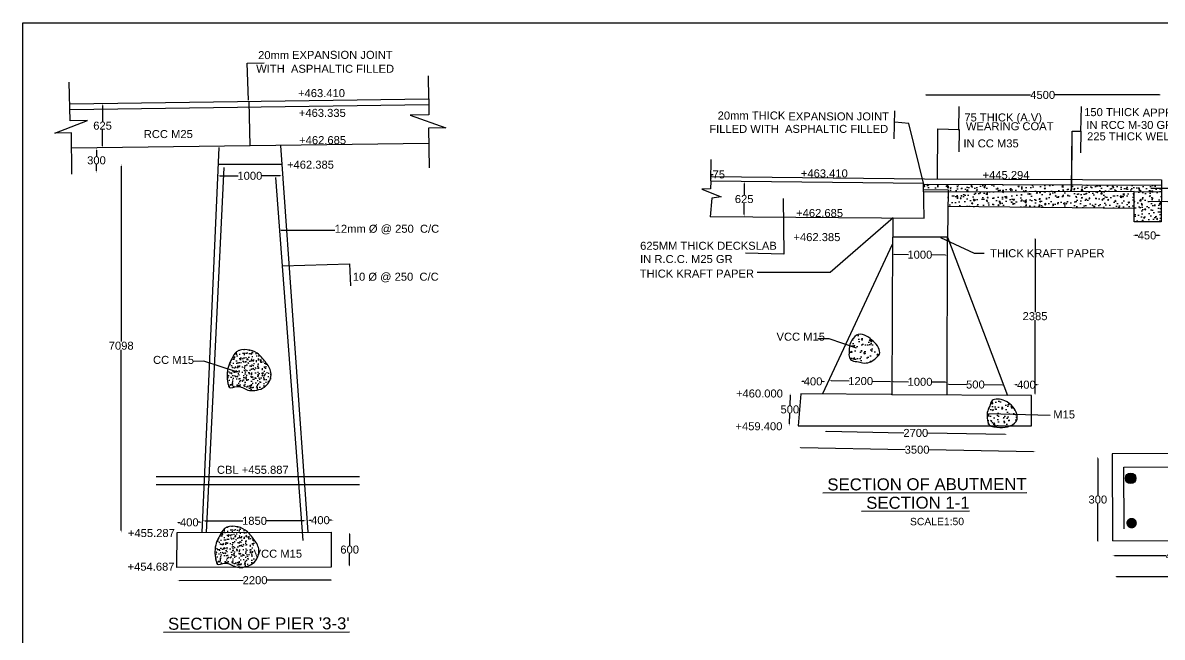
# Model space of a CAD drawing. Header units: inches. Extents: x 297824 to 324792, y -174349 to -157519.
# Drawn here: x 297824 to 312064, y -165195 to -157519 of the extents above; entities that cross this region are included whole.
import ezdxf

# ---------------------------------------------------------------- set-up
doc = ezdxf.new("R2010")
doc.units = ezdxf.units.IN
doc.header["$MEASUREMENT"] = 0
doc.layers.add('DRAWING', color=7, linetype='Continuous')
doc.layers.add('TEXT', color=7, linetype='Continuous')
doc.styles.get("Standard").update_dxf_attribs({"font": 'arial.ttf'})
doc.dimstyles.new('ST100', dxfattribs={"dimtxt": 100, "dimasz": 25, "dimexe": 0, "dimexo": 300, "dimgap": 0.09, "dimtad": 0, "dimtih": 1, "dimtoh": 1, "dimdec": 0, "dimzin": 0, "dimdsep": 46, "dimtxsty": 'Standard', "dimcen": 0, "dimse1": 1, "dimse2": 1, "dimadec": 0, "dimazin": 0, "dimtfac": 1, "dimtdec": 0, "dimtofl": 0, "dimtmove": 0, "dimatfit": 3, "dimfxl": 2000, "dimtolj": 1, "dimtzin": 0, "dimarcsym": 0})

# ---------------------------------------------------------------- blocks, each defined once
blk = doc.blocks.new('*D19')
at = {"layer": 'Defpoints', "color": 0, "ltscale": 0.4, "transparency": 16777216}
for p in [(299756, -164501), (301698, -164481), (301698, -164507)]:
    blk.add_point(p, dxfattribs=at)
at = {"layer": 'DRAWING', "color": 0, "lineweight": -2, "ltscale": 0.4, "transparency": 16777216}
for p, q in [((299781, -164486), (300577, -164484)), ((301673, -164481), (300877, -164483))]:
    blk.add_line(p, q, dxfattribs=at)
at = {"layer": 'DRAWING', "color": 0, "ltscale": 0.4, "transparency": 16777216}
for points in [[(299781, -164482), (299781, -164490), (299756, -164486)], [(301673, -164477), (301673, -164485), (301698, -164481)]]:
    blk.add_solid(points, dxfattribs=at)
at = {"layer": 'DRAWING', "color": 0, "ltscale": 0.4, "transparency": 16777216, "insert": (300727, -164484), "char_height": 100, "attachment_point": 5}
blk.add_mtext('\\A1;2200', dxfattribs=at)
blk = doc.blocks.new('*D20')
at = {"layer": 'Defpoints', "color": 0, "ltscale": 0.4, "transparency": 16777216}
for p in [(299742, -163769), (300067, -163760), (300067, -163768)]:
    blk.add_point(p, dxfattribs=at)
at = {"layer": 'DRAWING', "color": 0, "lineweight": -2, "ltscale": 0.4, "transparency": 16777216}
for p, q in [((299767, -163761), (299792, -163761)), ((300042, -163760), (300017, -163760))]:
    blk.add_line(p, q, dxfattribs=at)
at = {"layer": 'DRAWING', "color": 0, "ltscale": 0.4, "transparency": 16777216}
for points in [[(299767, -163757), (299767, -163765), (299742, -163761)], [(300042, -163756), (300042, -163764), (300067, -163760)]]:
    blk.add_solid(points, dxfattribs=at)
at = {"layer": 'DRAWING', "color": 0, "ltscale": 0.4, "transparency": 16777216, "insert": (299905, -163761), "char_height": 100, "attachment_point": 5}
blk.add_mtext('\\A1;400', dxfattribs=at)
blk = doc.blocks.new('*D21')
at = {"layer": 'Defpoints', "color": 0, "ltscale": 0.4, "transparency": 16777216}
for p in [(301381, -163742), (301706, -163733), (301706, -163741)]:
    blk.add_point(p, dxfattribs=at)
at = {"layer": 'DRAWING', "color": 0, "lineweight": -2, "ltscale": 0.4, "transparency": 16777216}
for p, q in [((301406, -163734), (301431, -163734)), ((301681, -163733), (301656, -163733))]:
    blk.add_line(p, q, dxfattribs=at)
at = {"layer": 'DRAWING', "color": 0, "ltscale": 0.4, "transparency": 16777216}
for points in [[(301406, -163730), (301406, -163738), (301381, -163734)], [(301681, -163729), (301681, -163738), (301706, -163733)]]:
    blk.add_solid(points, dxfattribs=at)
at = {"layer": 'DRAWING', "color": 0, "ltscale": 0.4, "transparency": 16777216, "insert": (301544, -163734), "char_height": 100, "attachment_point": 5}
blk.add_mtext('\\A1;400', dxfattribs=at)
blk = doc.blocks.new('*D22')
at = {"layer": 'Defpoints', "color": 0, "ltscale": 0.4, "transparency": 16777216}
for p in [(300260, -159425), (301064, -159423), (301064, -159430)]:
    blk.add_point(p, dxfattribs=at)
at = {"layer": 'DRAWING', "color": 0, "lineweight": -2, "ltscale": 0.4, "transparency": 16777216}
for p, q in [((300285, -159432), (300517, -159431)), ((301039, -159430), (300806, -159431))]:
    blk.add_line(p, q, dxfattribs=at)
at = {"layer": 'DRAWING', "color": 0, "ltscale": 0.4, "transparency": 16777216}
for points in [[(300285, -159428), (300285, -159436), (300260, -159432)], [(301039, -159426), (301039, -159434), (301064, -159430)]]:
    blk.add_solid(points, dxfattribs=at)
at = {"layer": 'DRAWING', "color": 0, "ltscale": 0.4, "transparency": 16777216, "insert": (300662, -159431), "char_height": 100, "attachment_point": 5}
blk.add_mtext('\\A1;1000', dxfattribs=at)
blk = doc.blocks.new('*D37')
at = {"layer": 'Defpoints', "color": 0, "ltscale": 0.4, "transparency": 16777216}
for p in [(301679, -163881), (301909, -163881), (301680, -164320)]:
    blk.add_point(p, dxfattribs=at)
at = {"layer": 'DRAWING', "color": 0, "lineweight": -2, "ltscale": 0.4, "transparency": 16777216}
for p, q in [((301909, -163906), (301909, -164049)), ((301909, -164295), (301909, -164152))]:
    blk.add_line(p, q, dxfattribs=at)
at = {"layer": 'DRAWING', "color": 0, "ltscale": 0.4, "transparency": 16777216}
for points in [[(301905, -163906), (301913, -163906), (301909, -163881)], [(301905, -164295), (301913, -164295), (301909, -164320)]]:
    blk.add_solid(points, dxfattribs=at)
at = {"layer": 'DRAWING', "color": 0, "ltscale": 0.4, "transparency": 16777216, "insert": (301909, -164101), "char_height": 100, "attachment_point": 5}
blk.add_mtext('\\A1;600', dxfattribs=at)
blk = doc.blocks.new('*D38')
at = {"layer": 'Defpoints', "color": 0, "ltscale": 0.4, "transparency": 16777216}
for p in [(300073, -163625), (301367, -163631), (301367, -163742)]:
    blk.add_point(p, dxfattribs=at)
at = {"layer": 'DRAWING', "color": 0, "lineweight": -2, "ltscale": 0.4, "transparency": 16777216}
for p, q in [((300098, -163742), (300576, -163742)), ((301342, -163742), (300865, -163742))]:
    blk.add_line(p, q, dxfattribs=at)
at = {"layer": 'DRAWING', "color": 0, "ltscale": 0.4, "transparency": 16777216}
for points in [[(300098, -163738), (300098, -163746), (300073, -163742)], [(301342, -163738), (301342, -163746), (301367, -163742)]]:
    blk.add_solid(points, dxfattribs=at)
at = {"layer": 'DRAWING', "color": 0, "ltscale": 0.4, "transparency": 16777216, "insert": (300720, -163742), "char_height": 100, "attachment_point": 5}
blk.add_mtext('\\A1;1850', dxfattribs=at)
blk = doc.blocks.new('*D39')
at = {"layer": 'Defpoints', "color": 0, "ltscale": 0.4, "transparency": 16777216}
for p in [(298766, -159084), (298745, -159392), (298753, -159392)]:
    blk.add_point(p, dxfattribs=at)
at = {"layer": 'DRAWING', "color": 0, "lineweight": -2, "ltscale": 0.4, "transparency": 16777216}
for p, q in [((298745, -159109), (298745, -159187)), ((298745, -159367), (298745, -159289))]:
    blk.add_line(p, q, dxfattribs=at)
at = {"layer": 'DRAWING', "color": 0, "ltscale": 0.4, "transparency": 16777216}
for points in [[(298741, -159109), (298750, -159109), (298745, -159084)], [(298741, -159367), (298750, -159367), (298745, -159392)]]:
    blk.add_solid(points, dxfattribs=at)
at = {"layer": 'DRAWING', "color": 0, "ltscale": 0.4, "transparency": 16777216, "insert": (298745, -159238), "char_height": 100, "attachment_point": 5}
blk.add_mtext('\\A1;300', dxfattribs=at)
blk = doc.blocks.new('*D40')
at = {"layer": 'Defpoints', "color": 0, "ltscale": 0.4, "transparency": 16777216}
for p in [(298735, -158528), (298821, -158528), (298742, -159083)]:
    blk.add_point(p, dxfattribs=at)
at = {"layer": 'DRAWING', "color": 0, "lineweight": -2, "ltscale": 0.4, "transparency": 16777216}
for p, q in [((298821, -158553), (298821, -158754)), ((298821, -159058), (298821, -158857))]:
    blk.add_line(p, q, dxfattribs=at)
at = {"layer": 'DRAWING', "color": 0, "ltscale": 0.4, "transparency": 16777216}
for points in [[(298817, -158553), (298825, -158553), (298821, -158528)], [(298817, -159058), (298825, -159058), (298821, -159083)]]:
    blk.add_solid(points, dxfattribs=at)
at = {"layer": 'DRAWING', "color": 0, "ltscale": 0.4, "transparency": 16777216, "insert": (298821, -158805), "char_height": 100, "attachment_point": 5}
blk.add_mtext('\\A1;625', dxfattribs=at)
blk = doc.blocks.new('*D52')
at = {"layer": 'Defpoints', "color": 0, "ltscale": 0.4, "transparency": 16777216}
for p in [(307539, -162005), (307861, -162003), (307861, -162011)]:
    blk.add_point(p, dxfattribs=at)
at = {"layer": 'DRAWING', "color": 0, "lineweight": -2, "ltscale": 0.4, "transparency": 16777216}
for p, q in [((307564, -161998), (307588, -161998)), ((307836, -162003), (307812, -162002))]:
    blk.add_line(p, q, dxfattribs=at)
at = {"layer": 'DRAWING', "color": 0, "ltscale": 0.4, "transparency": 16777216}
for points in [[(307564, -161994), (307564, -162002), (307539, -161998)], [(307836, -161999), (307836, -162007), (307861, -162003)]]:
    blk.add_solid(points, dxfattribs=at)
at = {"layer": 'DRAWING', "color": 0, "ltscale": 0.4, "transparency": 16777216, "insert": (307700, -162000), "char_height": 100, "attachment_point": 5}
blk.add_mtext('\\A1;400', dxfattribs=at)
blk = doc.blocks.new('*D53')
at = {"layer": 'Defpoints', "color": 0, "ltscale": 0.4, "transparency": 16777216}
for p in [(310526, -162043), (310205, -162045), (310526, -162051)]:
    blk.add_point(p, dxfattribs=at)
at = {"layer": 'DRAWING', "color": 0, "lineweight": -2, "ltscale": 0.4, "transparency": 16777216}
for p, q in [((310230, -162038), (310253, -162038)), ((310501, -162043), (310478, -162043))]:
    blk.add_line(p, q, dxfattribs=at)
at = {"layer": 'DRAWING', "color": 0, "ltscale": 0.4, "transparency": 16777216}
for points in [[(310230, -162034), (310230, -162042), (310205, -162038)], [(310501, -162039), (310501, -162047), (310526, -162043)]]:
    blk.add_solid(points, dxfattribs=at)
at = {"layer": 'DRAWING', "color": 0, "ltscale": 0.4, "transparency": 16777216, "insert": (310366, -162041), "char_height": 100, "attachment_point": 5}
blk.add_mtext('\\A1;400', dxfattribs=at)
blk = doc.blocks.new('*D54')
at = {"layer": 'Defpoints', "color": 0, "ltscale": 0.4, "transparency": 16777216}
for p in [(307900, -162003), (308690, -162003), (308690, -162039)]:
    blk.add_point(p, dxfattribs=at)
at = {"layer": 'DRAWING', "color": 0, "lineweight": -2, "ltscale": 0.4, "transparency": 16777216}
for p, q in [((307925, -161989), (308151, -161993)), ((308665, -162003), (308440, -161999))]:
    blk.add_line(p, q, dxfattribs=at)
at = {"layer": 'DRAWING', "color": 0, "ltscale": 0.4, "transparency": 16777216}
for points in [[(307925, -161985), (307925, -161994), (307900, -161989)], [(308665, -161999), (308665, -162007), (308690, -162003)]]:
    blk.add_solid(points, dxfattribs=at)
at = {"layer": 'DRAWING', "color": 0, "ltscale": 0.4, "transparency": 16777216, "insert": (308295, -161996), "char_height": 100, "attachment_point": 5}
blk.add_mtext('\\A1;1200', dxfattribs=at)
blk = doc.blocks.new('*D55')
at = {"layer": 'Defpoints', "color": 0, "ltscale": 0.4, "transparency": 16777216}
for p in [(308678, -161935), (309382, -162012), (309383, -161965)]:
    blk.add_point(p, dxfattribs=at)
at = {"layer": 'DRAWING', "color": 0, "lineweight": -2, "ltscale": 0.4, "transparency": 16777216}
for p, q in [((308701, -161999), (308892, -162003)), ((309357, -162011), (309181, -162008))]:
    blk.add_line(p, q, dxfattribs=at)
at = {"layer": 'DRAWING', "color": 0, "ltscale": 0.4, "transparency": 16777216}
for points in [[(308702, -161995), (308701, -162003), (308676, -161999)], [(309357, -162007), (309357, -162015), (309382, -162012)]]:
    blk.add_solid(points, dxfattribs=at)
at = {"layer": 'DRAWING', "color": 0, "ltscale": 0.4, "transparency": 16777216, "insert": (309037, -162005), "char_height": 100, "attachment_point": 5}
blk.add_mtext('\\A1;1000', dxfattribs=at)
blk = doc.blocks.new('*D56')
at = {"layer": 'Defpoints', "color": 0, "ltscale": 0.4, "transparency": 16777216}
for p in [(309368, -161997), (310091, -162013), (310090, -162045)]:
    blk.add_point(p, dxfattribs=at)
at = {"layer": 'DRAWING', "color": 0, "lineweight": -2, "ltscale": 0.4, "transparency": 16777216}
for p, q in [((309392, -162033), (309618, -162037)), ((310065, -162045), (309839, -162041))]:
    blk.add_line(p, q, dxfattribs=at)
at = {"layer": 'DRAWING', "color": 0, "ltscale": 0.4, "transparency": 16777216}
for points in [[(309392, -162029), (309392, -162037), (309367, -162032)], [(310066, -162041), (310065, -162049), (310090, -162045)]]:
    blk.add_solid(points, dxfattribs=at)
at = {"layer": 'DRAWING', "color": 0, "ltscale": 0.4, "transparency": 16777216, "insert": (309729, -162039), "char_height": 100, "attachment_point": 5}
blk.add_mtext('\\A1;500', dxfattribs=at)
blk = doc.blocks.new('*D57')
at = {"layer": 'Defpoints', "color": 0, "ltscale": 0.4, "transparency": 16777216}
for p in [(307521, -162835), (310479, -162880), (310480, -162848)]:
    blk.add_point(p, dxfattribs=at)
at = {"layer": 'DRAWING', "color": 0, "lineweight": -2, "ltscale": 0.4, "transparency": 16777216}
for p, q in [((307547, -162827), (308851, -162851)), ((310454, -162879), (309149, -162856))]:
    blk.add_line(p, q, dxfattribs=at)
at = {"layer": 'DRAWING', "color": 0, "ltscale": 0.4, "transparency": 16777216}
for points in [[(307547, -162823), (307546, -162831), (307522, -162827)], [(310454, -162875), (310454, -162884), (310479, -162880)]]:
    blk.add_solid(points, dxfattribs=at)
at = {"layer": 'DRAWING', "color": 0, "ltscale": 0.4, "transparency": 16777216, "insert": (309000, -162853), "char_height": 100, "attachment_point": 5}
blk.add_mtext('\\A1;3500', dxfattribs=at)
blk = doc.blocks.new('*D58')
at = {"layer": 'Defpoints', "color": 0, "ltscale": 0.4, "transparency": 16777216}
for p in [(307838, -162695), (310127, -162713), (310128, -162664)]:
    blk.add_point(p, dxfattribs=at)
at = {"layer": 'DRAWING', "color": 0, "lineweight": -2, "ltscale": 0.4, "transparency": 16777216}
for p, q in [((307865, -162623), (308834, -162641)), ((310103, -162664), (309134, -162646))]:
    blk.add_line(p, q, dxfattribs=at)
at = {"layer": 'DRAWING', "color": 0, "ltscale": 0.4, "transparency": 16777216}
for points in [[(307865, -162619), (307864, -162628), (307840, -162623)], [(310103, -162660), (310103, -162668), (310128, -162664)]]:
    blk.add_solid(points, dxfattribs=at)
at = {"layer": 'DRAWING', "color": 0, "ltscale": 0.4, "transparency": 16777216, "insert": (308984, -162644), "char_height": 100, "attachment_point": 5}
blk.add_mtext('\\A1;2700', dxfattribs=at)
blk = doc.blocks.new('*D59')
at = {"layer": 'Defpoints', "color": 0, "ltscale": 0.4, "transparency": 16777216}
for p in [(307413, -162146), (307413, -162146), (307417, -162554)]:
    blk.add_point(p, dxfattribs=at)
at = {"layer": 'DRAWING', "color": 0, "lineweight": -2, "ltscale": 0.4, "transparency": 16777216}
for p, q in [((307413, -162171), (307411, -162299)), ((307406, -162529), (307409, -162401))]:
    blk.add_line(p, q, dxfattribs=at)
at = {"layer": 'DRAWING', "color": 0, "ltscale": 0.4, "transparency": 16777216}
for points in [[(307409, -162171), (307417, -162171), (307413, -162146)], [(307402, -162529), (307411, -162529), (307406, -162554)]]:
    blk.add_solid(points, dxfattribs=at)
at = {"layer": 'DRAWING', "color": 0, "ltscale": 0.4, "transparency": 16777216, "insert": (307410, -162350), "char_height": 100, "attachment_point": 5}
blk.add_mtext('\\A1;500', dxfattribs=at)
blk = doc.blocks.new('*D60')
at = {"layer": 'Defpoints', "color": 0, "ltscale": 0.4, "transparency": 16777216}
for p in [(308690, -160311), (309384, -160308), (309382, -160423)]:
    blk.add_point(p, dxfattribs=at)
at = {"layer": 'DRAWING', "color": 0, "lineweight": -2, "ltscale": 0.4, "transparency": 16777216}
for p, q in [((308713, -160411), (308891, -160415)), ((309357, -160423), (309180, -160420))]:
    blk.add_line(p, q, dxfattribs=at)
at = {"layer": 'DRAWING', "color": 0, "ltscale": 0.4, "transparency": 16777216}
for points in [[(308713, -160407), (308713, -160416), (308688, -160411)], [(309357, -160419), (309357, -160427), (309382, -160423)]]:
    blk.add_solid(points, dxfattribs=at)
at = {"layer": 'DRAWING', "color": 0, "ltscale": 0.4, "transparency": 16777216, "insert": (309035, -160417), "char_height": 100, "attachment_point": 5}
blk.add_mtext('\\A1;1000', dxfattribs=at)
blk = doc.blocks.new('*D61')
at = {"layer": 'Defpoints', "color": 0, "ltscale": 0.4, "transparency": 16777216}
for p in [(311697, -160132), (312050, -160141), (312050, -160179)]:
    blk.add_point(p, dxfattribs=at)
at = {"layer": 'DRAWING', "color": 0, "lineweight": -2, "ltscale": 0.4, "transparency": 16777216}
for p, q in [((311722, -160173), (311761, -160174)), ((312025, -160178), (311986, -160178))]:
    blk.add_line(p, q, dxfattribs=at)
at = {"layer": 'DRAWING', "color": 0, "ltscale": 0.4, "transparency": 16777216}
for points in [[(311722, -160169), (311721, -160177), (311697, -160173)], [(312025, -160174), (312025, -160183), (312050, -160179)]]:
    blk.add_solid(points, dxfattribs=at)
at = {"layer": 'DRAWING', "color": 0, "ltscale": 0.4, "transparency": 16777216, "insert": (311873, -160176), "char_height": 100, "attachment_point": 5}
blk.add_mtext('\\A1;450', dxfattribs=at)
blk = doc.blocks.new('*D62')
at = {"layer": 'Defpoints', "color": 0, "ltscale": 0.4, "transparency": 16777216}
for p in [(306425, -159439), (306425, -159439), (306423, -159494)]:
    blk.add_point(p, dxfattribs=at)
at = {"layer": 'DRAWING', "color": 0, "lineweight": -2, "ltscale": 0.4, "transparency": 16777216}
for p, q in [((306425, -159439), (306425, -159414)), ((306425, -159414), (306450, -159414)), ((306425, -159469), (306425, -159464))]:
    blk.add_line(p, q, dxfattribs=at)
at = {"layer": 'DRAWING', "color": 0, "ltscale": 0.4, "transparency": 16777216}
for points in [[(306421, -159464), (306429, -159464), (306425, -159439)], [(306421, -159469), (306429, -159469), (306425, -159494)]]:
    blk.add_solid(points, dxfattribs=at)
at = {"layer": 'DRAWING', "color": 0, "ltscale": 0.4, "transparency": 16777216, "insert": (306522, -159414), "char_height": 100, "attachment_point": 5}
blk.add_mtext('\\A1;75', dxfattribs=at)
blk = doc.blocks.new('*D63')
at = {"layer": 'Defpoints', "color": 0, "ltscale": 0.4, "transparency": 16777216}
for p in [(306839, -159502), (306869, -159502), (306864, -159941)]:
    blk.add_point(p, dxfattribs=at)
at = {"layer": 'DRAWING', "color": 0, "lineweight": -2, "ltscale": 0.4, "transparency": 16777216}
for p, q in [((306839, -159527), (306839, -159670)), ((306839, -159916), (306839, -159773))]:
    blk.add_line(p, q, dxfattribs=at)
at = {"layer": 'DRAWING', "color": 0, "ltscale": 0.4, "transparency": 16777216}
for points in [[(306835, -159527), (306843, -159527), (306839, -159502)], [(306835, -159916), (306843, -159916), (306839, -159941)]]:
    blk.add_solid(points, dxfattribs=at)
at = {"layer": 'DRAWING', "color": 0, "ltscale": 0.4, "transparency": 16777216, "insert": (306839, -159722), "char_height": 100, "attachment_point": 5}
blk.add_mtext('\\A1;625', dxfattribs=at)
blk = doc.blocks.new('*D64')
at = {"layer": 'Defpoints', "color": 0, "ltscale": 0.4, "transparency": 16777216}
for p in [(309382, -160197), (310474, -160197), (310132, -162174)]:
    blk.add_point(p, dxfattribs=at)
at = {"layer": 'DRAWING', "color": 0, "lineweight": -2, "ltscale": 0.4, "transparency": 16777216}
for p, q in [((310474, -160222), (310474, -161134)), ((310474, -162149), (310474, -161236))]:
    blk.add_line(p, q, dxfattribs=at)
at = {"layer": 'DRAWING', "color": 0, "ltscale": 0.4, "transparency": 16777216}
for points in [[(310470, -160222), (310479, -160222), (310474, -160197)], [(310470, -162149), (310479, -162149), (310474, -162174)]]:
    blk.add_solid(points, dxfattribs=at)
at = {"layer": 'DRAWING', "color": 0, "ltscale": 0.4, "transparency": 16777216, "insert": (310474, -161185), "char_height": 100, "attachment_point": 5}
blk.add_mtext('\\A1;2385', dxfattribs=at)
blk = doc.blocks.new('*D65')
at = {"layer": 'Defpoints', "color": 0, "ltscale": 0.4, "transparency": 16777216}
for p in [(312054, -158421), (312054, -159480), (309087, -159557)]:
    blk.add_point(p, dxfattribs=at)
at = {"layer": 'DRAWING', "color": 0, "lineweight": -2, "ltscale": 0.4, "transparency": 16777216}
for p, q in [((309112, -158421), (310419, -158421)), ((312029, -158421), (310722, -158421))]:
    blk.add_line(p, q, dxfattribs=at)
at = {"layer": 'DRAWING', "color": 0, "ltscale": 0.4, "transparency": 16777216}
for points in [[(309112, -158417), (309112, -158425), (309087, -158421)], [(312029, -158417), (312029, -158425), (312054, -158421)]]:
    blk.add_solid(points, dxfattribs=at)
at = {"layer": 'DRAWING', "color": 0, "ltscale": 0.4, "transparency": 16777216, "insert": (310570, -158421), "char_height": 100, "attachment_point": 5}
blk.add_mtext('\\A1;4500', dxfattribs=at)
blk = doc.blocks.new('*D66')
at = {"layer": 'Defpoints', "color": 0, "ltscale": 0.4, "transparency": 16777216}
for p in [(311469, -164460), (314618, -164418), (314618, -164428)]:
    blk.add_point(p, dxfattribs=at)
at = {"layer": 'DRAWING', "color": 0, "lineweight": -2, "ltscale": 0.4, "transparency": 16777216}
for p, q in [((311494, -164439), (312899, -164434)), ((314593, -164428), (313188, -164433))]:
    blk.add_line(p, q, dxfattribs=at)
at = {"layer": 'DRAWING', "color": 0, "ltscale": 0.4, "transparency": 16777216}
for points in [[(311494, -164435), (311494, -164443), (311469, -164439)], [(314593, -164424), (314593, -164433), (314618, -164428)]]:
    blk.add_solid(points, dxfattribs=at)
at = {"layer": 'DRAWING', "color": 0, "ltscale": 0.4, "transparency": 16777216, "insert": (313044, -164434), "char_height": 100, "attachment_point": 5}
blk.add_mtext('\\A1;1000', dxfattribs=at)
blk = doc.blocks.new('*D67')
at = {"layer": 'Defpoints', "color": 0, "ltscale": 0.4, "transparency": 16777216}
for p in [(311257, -162936), (311273, -162936), (311297, -164017)]:
    blk.add_point(p, dxfattribs=at)
at = {"layer": 'DRAWING', "color": 0, "lineweight": -2, "ltscale": 0.4, "transparency": 16777216}
for p, q in [((311257, -162961), (311259, -163425)), ((311261, -163992), (311259, -163527))]:
    blk.add_line(p, q, dxfattribs=at)
at = {"layer": 'DRAWING', "color": 0, "ltscale": 0.4, "transparency": 16777216}
for points in [[(311262, -162961), (311253, -162961), (311257, -162936)], [(311265, -163992), (311257, -163992), (311261, -164017)]]:
    blk.add_solid(points, dxfattribs=at)
at = {"layer": 'DRAWING', "color": 0, "ltscale": 0.4, "transparency": 16777216, "insert": (311259, -163476), "char_height": 100, "attachment_point": 5}
blk.add_mtext('\\A1;300', dxfattribs=at)
blk = doc.blocks.new('*D68')
at = {"layer": 'Defpoints', "color": 0, "ltscale": 0.4, "transparency": 16777216}
for p in [(311441, -163990), (313010, -163985), (313010, -164175)]:
    blk.add_point(p, dxfattribs=at)
at = {"layer": 'DRAWING', "color": 0, "lineweight": -2, "ltscale": 0.4, "transparency": 16777216}
for p, q in [((311466, -164175), (312113, -164175)), ((312985, -164175), (312338, -164175))]:
    blk.add_line(p, q, dxfattribs=at)
at = {"layer": 'DRAWING', "color": 0, "ltscale": 0.4, "transparency": 16777216}
for points in [[(311466, -164170), (311466, -164179), (311441, -164175)], [(312985, -164170), (312985, -164179), (313010, -164175)]]:
    blk.add_solid(points, dxfattribs=at)
at = {"layer": 'DRAWING', "color": 0, "ltscale": 0.4, "transparency": 16777216, "insert": (312225, -164175), "char_height": 100, "attachment_point": 5}
blk.add_mtext('\\A1;490', dxfattribs=at)
blk = doc.blocks.new('*D93')
at = {"layer": 'Defpoints', "color": 0, "ltscale": 0.4, "transparency": 16777216}
for p in [(300263, -159287), (299054, -163886), (299753, -163886)]:
    blk.add_point(p, dxfattribs=at)
at = {"layer": 'DRAWING', "color": 0, "lineweight": -2, "ltscale": 0.4, "transparency": 16777216}
for p, q in [((299054, -159312), (299054, -161503)), ((299054, -163861), (299054, -161605))]:
    blk.add_line(p, q, dxfattribs=at)
at = {"layer": 'DRAWING', "color": 0, "ltscale": 0.4, "transparency": 16777216}
for points in [[(299050, -159312), (299058, -159312), (299054, -159287)], [(299050, -163861), (299058, -163861), (299054, -163886)]]:
    blk.add_solid(points, dxfattribs=at)
at = {"layer": 'DRAWING', "color": 0, "ltscale": 0.4, "transparency": 16777216, "insert": (299054, -161554), "char_height": 100, "attachment_point": 5}
blk.add_mtext('\\A1;7098', dxfattribs=at)

msp = doc.modelspace()

# ---------------------------------------------------------------- hatches: boundary and pattern name
at = {"layer": 'DRAWING', "ltscale": 0.4}
h = msp.add_hatch(dxfattribs=at)
h.set_pattern_fill('AR-CONC', color=256, scale=22.852859, angle=-1.03132, style=0)
h.set_pattern_definition([(48.9686826, (-1986709.65, 1091780.7), (163.6297865, -17.288616), [17.139644, -188.536084]), (353.9686826, (-1986709.65, 1091780.7), (-28.609543, 172.44028), [13.711715, -150.828867]), (99.4200826, (-1986696.01, 1091779.27), (135.020363, 155.151558), [14.566456, -160.231016]), (45.1528826, (-1986708.83, 1091826.4), (243.174755, -42.209545), [25.709466, -282.804126]), (95.604283, (-1986688.56, 1091822.89), (217.569352, 218.733202), [21.849684, -240.346486]), (350.152883, (-1986708.83, 1091826.4), (217.56918, 218.733372), [20.567573, -226.2433]), (19.9686826, (-1986686.18, 1091814.57), (134.732149, -94.4502586), [17.139644, -188.536084]), (324.9686826, (-1986686.18, 1091814.57), (58.578237, 164.689849), [13.711715, -150.828867]), (70.4200826, (-1986674.95, 1091806.7), (193.310438, 70.239439), [14.566456, -160.231016]), (36.4686826, (-1986709.65, 1091780.707), (4.1477054, 76.0134214), [0, -149.0006385, 0, -153.114153, 0, -151.4001887]), (6.4686826, (-1986709.65, 1091780.71), (61.731491, 89.037675), [0, -87.29792, 0, -145.5727097, 0, -57.703468]), (326.4686826, (-1986760.6, 1091781.624), (121.8811505, -7.3493517), [0, -57.1321467, 0, -178.2522976, 0, -236.5270872]), (316.4686826, (-1986783.45, 1091782.04), (133.66488, 20.4743443), [0, -74.2717907, 0, -118.377808, 0, -167.968511])])
h.paths.add_polyline_path([(311712, -159629), (309388.2, -159635.7), (309386.2, -159811.6), (311713.5, -159833.7)])
h.paths.add_polyline_path([(312053, -159630.4), (311712, -159629), (311714.7, -160004.3), (312051.4, -160005.8)])
h.paths.add_polyline_path([(312053.3, -159548.6), (309080.6, -159536.1), (309082.1, -159601.1), (309388.5, -159604.2), (309388.2, -159635.7), (311712, -159629), (312053, -159630.4)])
h = msp.add_hatch(dxfattribs=at)
h.set_pattern_fill('AR-CONC', color=256, scale=22.852859, angle=-1.03132, style=0)
h.set_pattern_definition([(48.9686826, (-1986708.05, 1092257.26), (163.6297865, -17.288616), [17.139644, -188.536084]), (353.9686826, (-1986708.05, 1092257.26), (-28.609543, 172.44028), [13.711715, -150.828867]), (99.4200826, (-1986694.42, 1092255.82), (135.020363, 155.151558), [14.566456, -160.231016]), (45.1528826, (-1986707.23, 1092302.96), (243.174755, -42.209545), [25.709466, -282.804126]), (95.604283, (-1986686.96, 1092299.44), (217.569352, 218.733202), [21.849684, -240.346486]), (350.152883, (-1986707.23, 1092302.96), (217.56918, 218.733372), [20.567573, -226.2433]), (19.9686826, (-1986684.59, 1092291.12), (134.732149, -94.4502586), [17.139644, -188.536084]), (324.9686826, (-1986684.59, 1092291.12), (58.578237, 164.689849), [13.711715, -150.828867]), (70.4200826, (-1986673.36, 1092283.25), (193.310438, 70.239439), [14.566456, -160.231016]), (36.4686826, (-1986708.05, 1092257.26), (4.1477054, 76.0134214), [0, -149.0006385, 0, -153.114153, 0, -151.4001887]), (6.4686826, (-1986708.05, 1092257.26), (61.731491, 89.037675), [0, -87.29792, 0, -145.5727097, 0, -57.703468]), (326.4686826, (-1986759.006, 1092258.18), (121.8811505, -7.3493517), [0, -57.1321467, 0, -178.2522976, 0, -236.5270872]), (316.4686826, (-1986781.85, 1092258.59), (133.66488, 20.4743443), [0, -74.2717907, 0, -118.377808, 0, -167.968511])])
edge = h.paths.add_edge_path()
edge.add_spline(control_points=[(308149.3, -161666.2), (308150.5, -161642.8), (308151.7, -161618.4), (308152.6, -161556.2), (308178.8, -161485.9), (308257.6, -161390.2), (308374.9, -161426), (308452.5, -161496.3), (308519.2, -161564.3), (308544.9, -161656.8), (308479.3, -161713.1), (308415.8, -161767.9), (308321.4, -161773.6), (308248.7, -161748.4), (308162, -161745.1), (308153.3, -161690.6), (308149.3, -161665.9)], knot_values=[0, 0, 0, 0, 9.2248607, 9.6329071, 24.4813843, 38.4837832, 52.5868921, 66.0316433, 80.2355639, 90.5832823, 98.2667463, 111.7483978, 123.5563551, 132.7289904, 143.3333792, 152.1459279, 152.1459279, 152.1459279, 152.1459279], degree=3, periodic=0)
edge = h.paths.add_edge_path()
edge.add_spline(control_points=[(310162.8, -162555.5), (310201.1, -162539.6), (310260.8, -162495.1), (310247, -162393.4), (310198.3, -162307.7), (310109.3, -162237.7), (310016.3, -162214.7), (309926.9, -162230.4), (309915, -162281.9), (309908.7, -162309.2), (309899, -162327.9), (309874.7, -162375), (309871.6, -162455), (309885.8, -162530.3), (309912.1, -162551.4), (309919.1, -162555.5)], knot_values=[117.4191633, 117.4191633, 117.4191633, 117.4191633, 133.196228, 141.5260863, 155.2357493, 171.6429311, 184.1437804, 193.0419057, 203.097286, 203.097286, 203.097286, 211.2931098, 223.6911065, 234.6974732, 238.1055447, 238.1055447, 238.1055447, 238.1055447], degree=3, periodic=0)
edge.add_line((309919.1, -162555.5), (310162.8, -162555.5))
h = msp.add_hatch(dxfattribs=at)
h.set_pattern_fill('AR-CONC', color=256, scale=15.420849, angle=0.1412, style=0)
h.set_pattern_definition([(50.141203, (-2041142.52, 1060118.98), (110.631124, -9.404295), [11.565637, -127.2220063]), (355.141203, (-2041142.52, 1060118.98), (-21.682432, 115.9413316), [9.2525095, -101.777605]), (100.592603, (-2041133.3, 1060118.2), (88.948774, 106.5369663), [9.8292786, -108.122068]), (46.325403, (-2041142.6, 1060149.82), (164.640037, -25.118766), [17.348455, -190.833009]), (96.776803, (-2041128.87, 1060147.73), (143.762285, 150.572001), [14.743918, -162.183076]), (351.325403, (-2041142.6, 1060149.82), (143.762168, 150.572114), [13.878764, -152.666408]), (21.141203, (-2041127.155, 1060142.15), (92.2008684, -61.860215), [11.565637, -127.2220063]), (326.141203, (-2041127.16, 1060142.15), (37.2455905, 111.916425), [9.2525095, -101.777605]), (71.592603, (-2041119.47, 1060136.99), (129.446497, 50.056109), [9.8292786, -108.122068]), (37.641203, (-2041142.52, 1060118.98), (1.74863426, 51.3395247), [0, -100.543937, 0, -103.31969, 0, -102.1631262]), (7.641203, (-2041142.52, 1060118.98), (40.4175413, 60.9214278), [0, -58.9076441, 0, -98.2308097, 0, -38.9376443]), (327.641203, (-2041176.907, 1060118.895), (82.3282749, -3.2752683), [0, -38.5521231, 0, -120.2826241, 0, -159.6057897]), (317.641203, (-2041192.33, 1060118.86), (89.893943, 15.6586256), [0, -50.11776, 0, -79.879999, 0, -113.343242])])
edge = h.paths.add_edge_path()
edge.add_spline(control_points=[(300723.4, -162114.5), (300693.5, -162115.1), (300614.8, -162117), (300526.7, -162031.5), (300403.3, -162103), (300382.9, -162000.1), (300371.2, -161919.8), (300388.5, -161809.4), (300435.8, -161718.1), (300491.7, -161607.9), (300631.8, -161592.8), (300766.2, -161640.8), (300855.7, -161753.7), (300942.6, -161872.4), (300914.5, -162010.4), (300826.8, -162092.2), (300756.4, -162107.3), (300722.6, -162114.5)], knot_values=[0, 0, 0, 0, 11.346759, 29.9353967, 42.1491997, 49.0017162, 63.2652715, 76.6606591, 90.5446923, 103.9898044, 121.6075457, 138.8080048, 158.082761, 176.8054394, 193.253562, 207.6708332, 220.9200686, 220.9200686, 220.9200686, 220.9200686], degree=3, periodic=0)
for points in [[(311603.7, -163210.3, 1), (311735.7, -163209.8, 1)], [(311615.1, -163770.5, 1), (311747.1, -163770, 1)]]:
    msp.add_hatch(color=256, dxfattribs=at).paths.add_polyline_path(points)
h = msp.add_hatch(dxfattribs=at)
h.set_pattern_fill('AR-CONC', color=256, scale=15.420849, angle=0.1412, style=0)
h.set_pattern_definition([(50.141203, (-2041293.9, 1057910.92), (110.631124, -9.404295), [11.565637, -127.2220063]), (355.141203, (-2041293.9, 1057910.92), (-21.682432, 115.9413316), [9.2525095, -101.777605]), (100.592603, (-2041284.68, 1057910.13), (88.948774, 106.5369663), [9.8292786, -108.122068]), (46.325403, (-2041293.98, 1057941.76), (164.640037, -25.118766), [17.348455, -190.833009]), (96.776803, (-2041280.26, 1057939.67), (143.762285, 150.572001), [14.743918, -162.183076]), (351.325403, (-2041293.98, 1057941.76), (143.762168, 150.572114), [13.878764, -152.666408]), (21.141203, (-2041278.54, 1057934.09), (92.2008684, -61.860215), [11.565637, -127.2220063]), (326.141203, (-2041278.54, 1057934.09), (37.2455905, 111.916425), [9.2525095, -101.777605]), (71.592603, (-2041270.85, 1057928.93), (129.446497, 50.056109), [9.8292786, -108.122068]), (37.641203, (-2041293.9, 1057910.917), (1.74863426, 51.3395247), [0, -100.543937, 0, -103.31969, 0, -102.1631262]), (7.641203, (-2041293.9, 1057910.92), (40.4175413, 60.9214278), [0, -58.9076441, 0, -98.2308097, 0, -38.9376443]), (327.641203, (-2041328.29, 1057910.833), (82.3282749, -3.2752683), [0, -38.5521231, 0, -120.2826241, 0, -159.6057897]), (317.641203, (-2041343.71, 1057910.795), (89.893943, 15.6586256), [0, -50.11776, 0, -79.879999, 0, -113.343242])])
edge = h.paths.add_edge_path()
edge.add_spline(control_points=[(300572, -164322.5), (300542.2, -164323.2), (300463.4, -164325), (300375.3, -164239.5), (300251.9, -164311), (300231.6, -164208.2), (300219.8, -164127.8), (300237.1, -164017.4), (300284.4, -163926.2), (300340.3, -163816), (300480.4, -163800.9), (300614.8, -163848.9), (300704.3, -163961.8), (300791.2, -164080.4), (300763.1, -164218.5), (300675.5, -164300.3), (300605, -164315.3), (300571.3, -164322.5)], knot_values=[0, 0, 0, 0, 11.346759, 29.9353967, 42.1491997, 49.0017162, 63.2652715, 76.6606591, 90.5446923, 103.9898044, 121.6075457, 138.8080048, 158.082761, 176.8054394, 193.253562, 207.6708332, 220.9200686, 220.9200686, 220.9200686, 220.9200686], degree=3, periodic=0)

# ---------------------------------------------------------------- linework, layer by layer
msp.add_lwpolyline([(297824.2, -157519.2), (324223.9, -157519.2), (324223.9, -174349.4), (297824.2, -174349.4)], close=True, dxfattribs=at)
at = {"layer": 'DRAWING', "color": 7}
for points in [[(298410.3, -158532.6), (302897.6, -158469.5), (302893.6, -158180.5)], [(298412.2, -158602.3), (302898.6, -158539.3)], [(302897.3, -159028.4), (298433.7, -159087)]]:
    msp.add_lwpolyline(points, dxfattribs=at)
at = {"layer": 'DRAWING'}
for points in [[(298437.9, -159410.9), (298431.1, -158894.8), (298223.7, -158897.5), (298632.5, -158738.2), (298416.1, -158744), (298402.9, -158260.5)], [(302897.6, -158469.5), (302900.5, -158670.2), (302666.5, -158673.5), (303109, -158831.8), (302894, -158835.6), (302902.6, -159329.7)], [(300665.5, -159057.7), (300654, -158501)], [(301045.2, -159052.5), (301385, -163882.2)], [(300272.2, -159076.5), (300062.1, -163885.4)], [(300118.5, -163885.3), (300338.8, -159328.6)], [(300263, -159287), (301061.7, -159287.3)], [(306422.8, -159493.6), (306427.6, -159227.8)], [(301327, -163987), (300987.9, -159450.5)], [(306425.1, -159439.4), (309091.9, -159468.4), (312053.6, -159480.3)], [(312053.6, -159480.3), (312051.4, -160005.8), (311714.7, -160004.3), (311712, -159629), (312053, -159630.4)], [(306414.8, -159937.3), (309090.3, -159959.8), (309080.5, -159527.8), (306420.9, -159496.7), (306419.1, -159595.3), (306311.2, -159599.8), (306551, -159693.9), (306433.4, -159709), (306414.7, -159941.7)], [(309082.1, -159601.1), (309388.5, -159604.2), (309382, -160196.8), (308700.9, -160198.5), (308703, -159956.6)], [(309080.6, -159536.1), (312053.3, -159548.6)], [(311712, -159629), (309082.9, -159636.6)], [(309386.2, -159811.6), (311713.5, -159833.7)], [(308693.6, -160196.8), (308684.4, -162162.1), (307546.8, -162156.8), (307515.6, -162555.5), (310429.4, -162555.4), (310429.5, -162175)], [(307821, -162151.2), (308693.2, -160286.5)], [(309375.3, -162170.1), (309382, -160196.8)], [(309382, -160196.8), (310131.9, -162173.6)], [(310429.5, -162175), (308684.4, -162166.8), (308684.4, -162162.1)], [(311446.7, -163990.1), (314619, -163979.2), (314615.2, -162894.8), (311437.1, -162905.8), (311440.9, -163990.2)], [(299752.6, -163886.2), (301678.9, -163881.5), (301680, -164319.8), (299748.1, -164324.6), (299752.6, -163886.2)]]:
    msp.add_lwpolyline(points, dxfattribs=at)
at = {"layer": 'DRAWING', "ltscale": 0.4}
for points in [[(308714.7, -158966.9), (308723.8, -158618.5)], [(311047.6, -158879.6), (311055.6, -158565.4)], [(310928, -159605.9), (310939.8, -158872), (311028.2, -158872.9), (311047, -158871.8), (311043.9, -159143.2)], [(299492.4, -163186.2), (302033.7, -163186.2)], [(299492.4, -163286), (302033.7, -163286)]]:
    msp.add_lwpolyline(points, dxfattribs=at)
msp.add_lwpolyline([(311588.5, -163842.8), (311585.9, -163068.9), (314520.4, -163058.8), (314522.9, -163801.5), (314523.1, -163832.7), (313029.4, -163837.8, -0.4142136), (313009.4, -163817.9), (313006.8, -163084, -0.4142136), (313026.8, -163063.9), (313127.4, -163063.6, -0.4142136), (313147.4, -163083.5), (313150, -163837.4)], format="xyb", dxfattribs=at)
msp.add_circle((311669.7, -163210), 66, dxfattribs=at)
for points in [[(308149.3, -161665.9), (308171.5, -161729.3), (308248.9, -161752.5), (308317.1, -161767.7), (308406.7, -161760), (308491.8, -161702.4), (308529.9, -161658), (308518.1, -161580.1), (308450.4, -161495.7), (308369.8, -161432.5), (308264.3, -161412), (308186.8, -161485.2), (308152.1, -161592.9), (308152.1, -161596), (308149.3, -161666.2)], [(300722.6, -162114.5), (300820.3, -162084.5), (300900.9, -162007.9), (300924.6, -161883.3), (300856.3, -161756.2), (300754, -161648.4), (300629.3, -161603.4), (300496.2, -161630.6), (300436.9, -161715.7), (300393.2, -161813.4), (300376.5, -161915.3), (300388.1, -162024.7), (300406.6, -162074.2), (300500.1, -162062.6), (300636.2, -162107.5), (300723.4, -162114.5)], [(309908.7, -162309.2), (309939.4, -162239.1), (310004.6, -162220.6), (310097.7, -162240.9), (310196.6, -162317.3), (310246.1, -162409.3), (310249.9, -162472.6), (310162.8, -162555.5), (310032.8, -162574.1), (309900.7, -162540.3), (309875.6, -162460.3), (309883.2, -162366.2), (309908.7, -162309.2)], [(300571.3, -164322.5), (300668.9, -164292.6), (300749.5, -164216), (300773.3, -164091.4), (300704.9, -163964.2), (300602.6, -163856.4), (300477.9, -163811.5), (300344.8, -163838.7), (300285.5, -163923.7), (300241.8, -164021.5), (300225.1, -164123.4), (300236.7, -164232.7), (300255.2, -164282.2), (300348.7, -164270.7), (300484.8, -164315.6), (300572, -164322.5)]]:
    msp.add_spline(points, degree=3, dxfattribs=at)

# ---------------------------------------------------------------- texts
at = {"layer": 'DRAWING', "color": 7}
for s, p in [('  20mm  ', (300687.7, -157972.9)), (' EXPANSION JOINT', (301150.2, -157969.9)), ('   WITH  ASPHALTIC FILLED', (300624.8, -158143.8)), (' +463.410', (301225.2, -158448)), (' +463.335', (301235.3, -158694.7)), ('  20mm THICK', (306430.3, -158727.6)), (' 150 THICK', (311049.6, -158685.4)), (' APPROACH SLAB', (311781.1, -158690.9)), (' EXPANSION JOINT', (307353.4, -158739)), (' 75 THICK (A.V)', (309552, -158751.8)), (' WEARING COAT', (309572, -158862.1)), (' IN RCC M-30 GRADE WITH', (311076.3, -158845.6)), ('RCC M25', (299336, -158959.5)), (' FILLED WITH  ASPHALTIC FILLED', (306364.6, -158895.2)), (' 225 THICK WELL GRAVEL BASE AT OMC', (311086.1, -158987.8)), (' +462.685', (301239.1, -159035.2)), (' IN CC M35', (309540.6, -159076)), (' +462.385', (301087.1, -159341.9)), (' +463.410', (307508.9, -159451.2)), (' +445.294', (309779.8, -159471.1)), (' +462.685', (307449.7, -159946)), (' +462.385', (307416.4, -160246.9)), ('625MM THICK DECKSLAB', (305539.2, -160355.2)), (' IN R.C.C. M25 GR', (305500.2, -160520.9)), (' THICK KRAFT PAPER', (309875.3, -160448)), ('THICK KRAFT PAPER', (305534.1, -160702.5)), (' VCC M15', (307204.7, -161491)), (' CC M15', (299413, -161780.9)), ('+460.000', (306736.9, -162200.5)), ('M15', (310702.4, -162462.6)), ('+459.400', (306730.5, -162609.9)), (' CBL +455.887', (300211.4, -163154)), (' +455.287', (299099.1, -163944.2)), (' VCC M15', (300670, -164202.2)), ('+454.687', (299133.7, -164364.1))]:
    msp.add_text(s, height=100, rotation=0.01749, dxfattribs=at).set_placement(p)
at = {"layer": 'DRAWING', "color": 7, "char_height": 100, "attachment_point": 1, "rotation": 0.01749}
for s, insert, width in [('12mm Ø @ 250  C/C', (301722.1, -160042.5), 1418.862), ('10 Ø @ 250  C/C', (301948.5, -160641.7), 1061.846)]:
    msp.add_mtext(s, dxfattribs=dict(at, insert=insert, width=width))
at = {"layer": 'TEXT'}
for s, height, p in [('%%U SECTION OF ABUTMENT', 150, (307820.7, -163362.2)), ('%%U SECTION 1-1', 150, (308306.4, -163591.1)), (' SCALE1:50', 92.53, (308875.8, -163797)), ("%%U SECTION OF PIER '3-3'", 150, (299581, -165102.4))]:
    msp.add_text(s, height=height, rotation=0.1412, dxfattribs=at).set_placement(p)

# ---------------------------------------------------------------- dimensions: what is measured, and where the dimension line sits
at = {"layer": 'DRAWING', "ltscale": 0.4}
for base, p1, p2, text, picture, middle in [((312053.6, -158421.2), (309087, -159557.3), (312053.6, -159480.3), '4500', '*D65', (310570.3, -158421.2)), ((301367.3, -163741.7), (300073.4, -163625.4), (301367.3, -163631.2), '1850', '*D38', (300720.4, -163741.7)), ((313009.9, -164174.6), (311440.9, -163990.2), (313009.9, -163984.7), '490', '*D68', (312225.4, -164174.6))]:
    dim = msp.add_linear_dim(base=base, p1=p1, p2=p2, text=text, dimstyle='ST100', dxfattribs=at)
    dim.commit()
    dim.dimension.update_dxf_attribs({"geometry": picture, "text_midpoint": middle})
for base, p1, p2, angle, text, picture, middle in [((298821.3, -158528), (298742.3, -159083), (298734.5, -158528), 90, '625', '*D40', (298821.3, -158805.5)), ((298745.4, -159392.4), (298765.6, -159083.7), (298753, -159392.4), 90, '300', '*D39', (298745.4, -159238)), ((306425.1, -159439.4), (306422.8, -159493.6), (306425.1, -159439.4), 90, '75', '*D62', (306521.8, -159414.4)), ((306839.3, -159502), (306863.9, -159941.1), (306869, -159502), 90, '625', '*D63', (306839.3, -159721.5)), ((312049.8, -160178.9), (311697.2, -160131.6), (312050.4, -160141.1), 358.96868, '450', '*D61', (311873.1, -160175.7)), ((309382.2, -160423.5), (308690.1, -160311.4), (309384.2, -160308), 358.96868, '1000', '*D60', (309035.3, -160417.2)), ((310474.3, -160196.8), (310131.9, -162173.6), (309382, -160196.8), 90, '2385', '*D64', (310474.3, -161185.2)), ((307860.7, -162003.3), (307539.3, -162005), (307860.6, -162010.8), 358.96868, '400', '*D52', (307700.1, -162000.4)), ((308690.4, -162003.1), (307899.6, -162003.1), (308689.7, -162038.5), 358.96868, '1200', '*D54', (308295.1, -161996)), ((310090.4, -162045.3), (309368, -161996.8), (310091, -162013.4), 358.96868, '500', '*D56', (309728.9, -162038.8)), ((310526.2, -162043.4), (310204.8, -162045.1), (310526.1, -162050.9), 358.96868, '400', '*D53', (310365.5, -162040.5)), ((307413.3, -162145.9), (307417.3, -162553.8), (307413.3, -162145.9), 88.96868, '500', '*D59', (307409.7, -162349.8)), ((310128.2, -162664.2), (307838.3, -162695.5), (310127.3, -162712.5), 358.96868, '2700', '*D58', (308983.9, -162643.6)), ((310479, -162879.9), (307521.4, -162834.7), (310479.6, -162847.7), 358.96868, '3500', '*D57', (309000.3, -162853.3)), ((311257.3, -162936), (311297.3, -164016.5), (311272.8, -162935.9), 90.1975, '300', '*D67', (311259.2, -163476.3)), ((301909.2, -163881.5), (301680, -164319.8), (301678.9, -163881.5), 90, '600', '*D37', (301909.2, -164100.6)), ((314618.3, -164428.3), (311469.3, -164460), (314618.3, -164417.8), 0.1975, '1000', '*D66', (313043.8, -164433.7))]:
    dim = msp.add_linear_dim(base=base, p1=p1, p2=p2, angle=angle, text=text, dimstyle='ST100', dxfattribs=at)
    dim.commit()
    dim.dimension.update_dxf_attribs({"geometry": picture, "text_midpoint": middle})
for base, p1, p2, angle, text, picture, middle in [((299054.1, -163886.2), (300263, -159287), (299752.6, -163886.2), 90, '7098', '*D93', (299054.1, -161554.1)), ((309381.9, -162011.6), (308677.6, -161934.8), (309382.7, -161965.2), 358.96868, '1000', '*D55', (309036.9, -162005.4))]:
    dim = msp.add_linear_dim(base=base, p1=p1, p2=p2, angle=angle, text=text, dimstyle='ST100', dxfattribs=at)
    dim.commit()
    dim.dimension.update_dxf_attribs({"geometry": picture, "text_midpoint": middle, "dimtype": 160})
for base, p1, p2, text, picture, middle in [((301063.7, -159430.1), (300260.2, -159424.9), (301063.7, -159422.9), '1000', '*D22', (300661.9, -159431.1)), ((300067.4, -163760.2), (299742.2, -163768.6), (300067.4, -163767.8), '400', '*D20', (299904.8, -163760.6)), ((301706.5, -163733.3), (301381.2, -163741.6), (301706.5, -163740.8), '400', '*D21', (301543.8, -163733.7)), ((301697.8, -164481.1), (299756.4, -164501.2), (301697.9, -164506.6), '2200', '*D19', (300727.1, -164483.5))]:
    dim = msp.add_linear_dim(base=base, p1=p1, p2=p2, angle=0.1412, text=text, dimstyle='ST100', override={"dimtxt": 100}, dxfattribs=at)
    dim.commit()
    dim.dimension.update_dxf_attribs({"geometry": picture, "text_midpoint": middle})

# ---------------------------------------------------------------- leaders
for points in [[(300644, -158487.4), (300629.4, -158025.5), (300840.4, -158020.5)], [(309522.5, -158859.8), (309527.8, -158565.9)], [(309087, -159557.3), (308896.1, -158779.2), (308720.1, -158761.1)], [(309256.7, -159473.4), (309261.6, -158844.1), (309525.9, -158851.5)], [(309525, -158852.8), (309520, -159130.4)], [(310933.4, -159604.8), (310939.8, -158872), (311047, -158873.3)], [(311922, -159587), (312749.8, -159587)], [(307326.1, -159713.3), (307333.2, -160411), (306856, -160398.5)], [(311883.5, -159749.6), (312388.9, -159755.9)], [(308703, -159956.6), (307915.6, -160640.3), (307000.5, -160640.3)], [(301047.7, -160109.5), (301723.8, -160109.5)], [(309293.8, -160199.6), (309711.7, -160397.4), (309836.6, -160396.5)], [(301071, -160557.3), (301908.8, -160530.4), (301920.2, -160807)], [(308244.5, -161585.9), (307900.9, -161468.6), (307760.3, -161466)], [(300493.1, -161879.2), (300085.6, -161748.6), (299961.9, -161748.9)], [(309892.5, -162400.7), (310662.7, -162419.4)]]:
    msp.add_leader(points, dimstyle='ST100', override={"dimgap": 0.09, "dimtad": 0}, dxfattribs=at)

doc.saveas('drawing.dxf')
